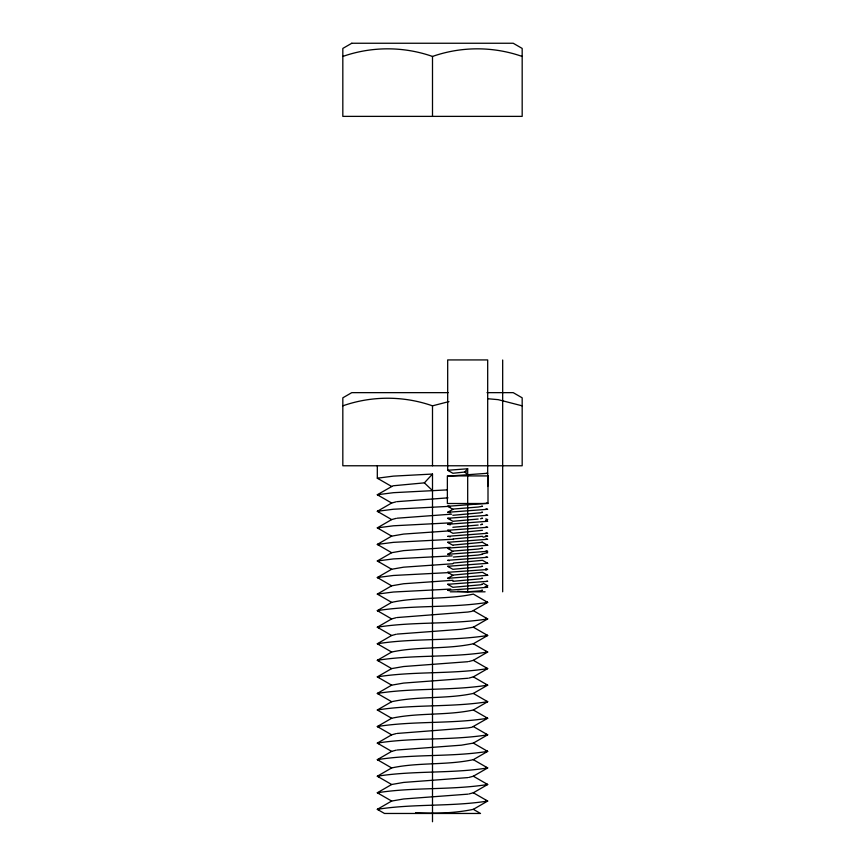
<?xml version="1.0" encoding="UTF-8"?>
<svg xmlns="http://www.w3.org/2000/svg" width="865" height="865" viewBox="0 0 865 865"><rect width="100%" height="100%" fill="white"/><g stroke="black" fill="none" stroke-linecap="round" stroke-linejoin="round"><path stroke-width="1.3" d="M377.313 465.77L377.313 478.194L393.478 476.118L432.5 474.052L424.391 482.854L432.5 490.606M467.684 468.776L464.743 471.966L467.684 474.777L467.684 468.776L447.681 470.279L447.681 359.927L487.687 359.927L487.687 486.465M424.574 482.843L393.045 485.784L377.313 494.748L391.65 503.03L396.105 501.819M391.65 503.03L377.313 511.302L391.65 519.584L396.105 518.373M391.65 519.584L377.313 527.866L391.65 536.138L403.609 534.073L450.46 530.796M391.65 536.138L377.313 544.42L391.65 552.703L403.609 550.627L450.46 547.35M450.362 512.783L447.681 512.285L453.379 509.042L478.15 507.041L482.497 506.285L481.989 506.036M391.65 552.703L377.313 560.974L391.65 569.257L403.609 567.18L452.925 563.731M391.65 569.257L377.313 577.528L391.65 585.81L403.609 583.745L452.925 580.296M391.65 585.81L377.313 594.093L391.65 602.364C418.303 596.601 446.697 599.856 473.35 594.093L487.687 602.364L471.955 611.339L467.879 612.031L397.121 617.545M449.357 554.681L447.681 554.303L452.871 551.297L447.681 548.302L448.362 548.053L487.687 545.296L481.989 542.052M391.65 602.364L377.313 610.647L391.65 618.929L396.105 617.718M447.681 578.307L453.379 575.063L482.497 572.306L487.687 575.312L447.681 578.307L449.357 578.685M391.65 618.929L377.313 627.201L391.65 635.483L396.105 634.272M391.65 635.483L377.313 643.765L391.65 652.037C418.303 646.274 446.697 649.529 473.35 643.765L487.687 635.483L473.35 627.201L461.391 629.277L397.121 634.099M391.65 652.037L377.313 660.319L391.65 668.602L403.609 666.526L467.879 661.703M391.65 668.602L377.313 676.873L391.65 685.156L403.609 683.08L467.879 678.257M473.35 627.201L487.687 618.929L473.35 610.647M391.65 685.156L377.313 693.427L391.65 701.71C418.303 695.947 446.697 699.201 473.35 693.427L487.687 685.156L473.35 676.873L468.895 678.084M391.65 701.71L377.313 709.992L391.65 718.264C418.303 712.501 446.697 715.755 473.35 709.992L487.687 701.71L473.35 693.427M468.895 661.53L473.35 660.319L487.687 652.037L473.35 643.765M391.65 718.264L377.313 726.546L391.65 734.828L396.105 733.617M473.35 676.873L487.687 668.602L473.35 660.319M391.65 734.828L377.313 743.1L391.65 751.382L396.105 750.171M391.65 751.382L377.313 759.665L391.65 767.936C418.303 762.173 446.697 765.428 473.35 759.665L487.687 751.382L473.35 743.1L461.391 745.176L397.121 749.998M391.65 767.936L377.313 776.219L391.65 784.501L403.609 782.425L467.879 777.603M397.121 733.444L467.879 727.93L471.955 727.238L487.687 718.264L473.35 709.992M391.65 784.501L377.313 792.773L391.65 801.055L403.609 798.979L467.879 794.157M473.35 743.1L487.687 734.828L473.35 726.546M391.65 801.055L377.313 809.337L384.482 813.468L480.518 813.468L473.35 809.337C454.59 813.273 434.738 813.706 415.557 812.646M468.895 777.43L473.35 776.219L487.687 767.936L473.35 759.665M468.895 793.984L473.35 792.773L487.687 784.501L473.35 776.219M473.35 809.337L487.687 801.055L473.35 792.773M452.871 515.291L480.507 512.783L482.497 512.285L481.989 512.037M452.871 527.293L478.15 525.044M486.011 526.915L487.687 527.293L447.681 530.299L452.871 533.294L482.497 530.299M482.497 536.3L454.86 538.798L452.871 539.295L453.379 539.544M482.497 542.301L453.379 545.047M481.989 566.056L482.497 566.305L480.507 566.802L452.871 569.311L447.681 566.305L487.687 563.31L482.497 560.304L453.379 563.05M452.871 581.312L480.507 578.815L482.497 578.307L481.989 578.058M448.016 476.15L487.687 473.274L487.006 473.025M452.871 509.29L447.681 506.285L487.687 503.289L487.006 503.03M447.681 512.285L487.687 509.29L486.011 508.912M486.746 503.376L487.687 503.03M478.15 519.043L452.871 521.292L447.681 518.286L487.687 515.291L486.011 514.913M485.806 520.276L487.687 519.584L485.806 518.892M452.871 545.296L447.681 542.301L487.687 539.295L486.011 538.917M447.681 554.303L487.687 551.297L486.011 550.929M452.871 575.312L447.681 572.306L487.006 569.559M485.806 569.949L487.687 569.257L485.806 568.565M481.989 584.059L482.497 584.308L480.507 584.816L452.871 587.313L447.681 584.308L487.687 581.312L487.006 581.064M485.806 586.502L487.687 585.81L483.276 583.27M342.821 56.441C371.799 46.299 403.522 46.299 432.5 56.441C461.478 46.299 493.201 46.299 522.179 56.441M342.821 405.836C371.799 395.694 403.522 395.694 432.5 405.836L448.946 401.598M480.507 518.795L482.497 518.286L481.989 518.038M480.507 524.796L482.497 524.287L481.989 524.039M453.379 551.048L478.15 549.048L482.497 548.302L481.989 548.053M453.379 557.049L478.15 555.049L482.497 554.303L481.989 554.054M483.048 537.176L487.687 536.138L485.806 535.446M483.048 553.73L487.687 552.703L486.746 552.357M397.121 501.646L447.994 497.851M397.121 518.2L451.692 514.145M466.408 471.858L452.871 473.274L447.681 470.279L449.357 470.647M457.682 591.314L467.684 591.811L480.507 590.817L482.497 590.308L481.989 590.06M449.443 506.339L393.478 509.236L377.313 511.302L379.194 511.993M452.114 522.752L393.478 525.79L377.313 527.866L379.194 528.547M453.444 539.241L393.478 542.344L377.313 544.42L379.194 545.112M452.114 555.871L393.478 558.909L377.313 560.974L379.194 561.666M449.443 572.565L393.478 575.463L377.313 577.528L379.194 578.22M450.773 589.054L393.478 592.017L377.313 594.093L378.254 594.439M446.783 489.914L393.478 492.682L377.313 494.748L379.194 495.44M448.167 392.645L351.785 392.645L342.821 397.824L342.821 465.77L522.179 465.77L522.179 397.824L513.215 392.645L487.006 392.645M450.276 591.811L485.092 591.811M487.752 398.733L498.154 399.652L522.179 405.836M450.362 506.782L447.681 506.285M486.011 520.914L487.687 521.292L447.681 524.287L450.362 524.796M450.362 518.795L447.681 518.286M486.011 532.916L487.687 533.294L447.681 536.3L448.362 536.549M450.362 530.796L447.681 530.299M449.357 536.668L450.362 536.797M486.011 544.928L487.687 545.296M449.357 542.669L447.681 542.301M449.357 548.669L447.681 548.302M486.011 556.93L487.687 557.298L447.681 560.304L449.357 560.682M449.357 566.683L447.681 566.305M449.357 572.684L447.681 572.306M485.006 586.816L486.011 586.935M449.357 584.686L447.681 584.308M449.357 590.687L447.681 590.308L487.687 587.313L487.006 587.065M378.254 478.54L377.313 478.194L391.65 486.465M487.006 563.05L487.687 563.31M487.006 575.063L487.687 575.312M486.746 585.464L487.687 585.81M485.806 601.683L487.687 602.364C451.335 608.16 413.665 604.851 377.313 610.647L379.194 611.339M485.806 618.237L487.687 618.929C451.335 624.714 413.665 621.416 377.313 627.201L379.194 627.893M485.806 634.791L487.687 635.483C451.335 641.279 413.665 637.97 377.313 643.765L379.194 644.447M485.806 651.345L487.687 652.037C451.335 657.832 413.665 654.524 377.313 660.319L379.194 661.011M485.806 667.91L487.687 668.602C451.335 674.386 413.665 671.089 377.313 676.873L379.194 677.565M485.806 684.464L487.687 685.156C451.335 690.94 413.665 687.643 377.313 693.427L379.194 694.119M486.746 701.364L487.687 701.71C451.335 707.505 413.665 704.197 377.313 709.992L378.254 710.338M485.806 717.582L487.687 718.264C451.335 724.059 413.665 720.761 377.313 726.546L379.194 727.238M485.806 734.136L487.687 734.828C451.335 740.613 413.665 737.315 377.313 743.1L379.194 743.792M485.806 750.69L487.687 751.382C451.335 757.178 413.665 753.869 377.313 759.665L379.194 760.346M485.806 767.255L487.687 767.936C451.335 773.732 413.665 770.423 377.313 776.219L379.194 776.911M485.806 783.809L487.687 784.501C451.335 790.286 413.665 786.988 377.313 792.773L379.194 793.465M485.806 800.363L487.687 801.055C451.335 806.84 413.665 803.542 377.313 809.337L379.194 810.018M502.673 360.013L502.673 591.811M467.684 475.912L467.684 591.811M432.5 56.441L432.5 116.375M432.5 405.836L432.5 465.77M432.5 474.052L432.5 821.75M351.785 43.25L342.821 48.429L342.821 116.375L522.179 116.375L522.179 48.429L513.215 43.25L351.785 43.25M488.001 475.912L447.367 475.912L447.367 503.506L488.001 503.506L488.001 475.912"/></g></svg>
